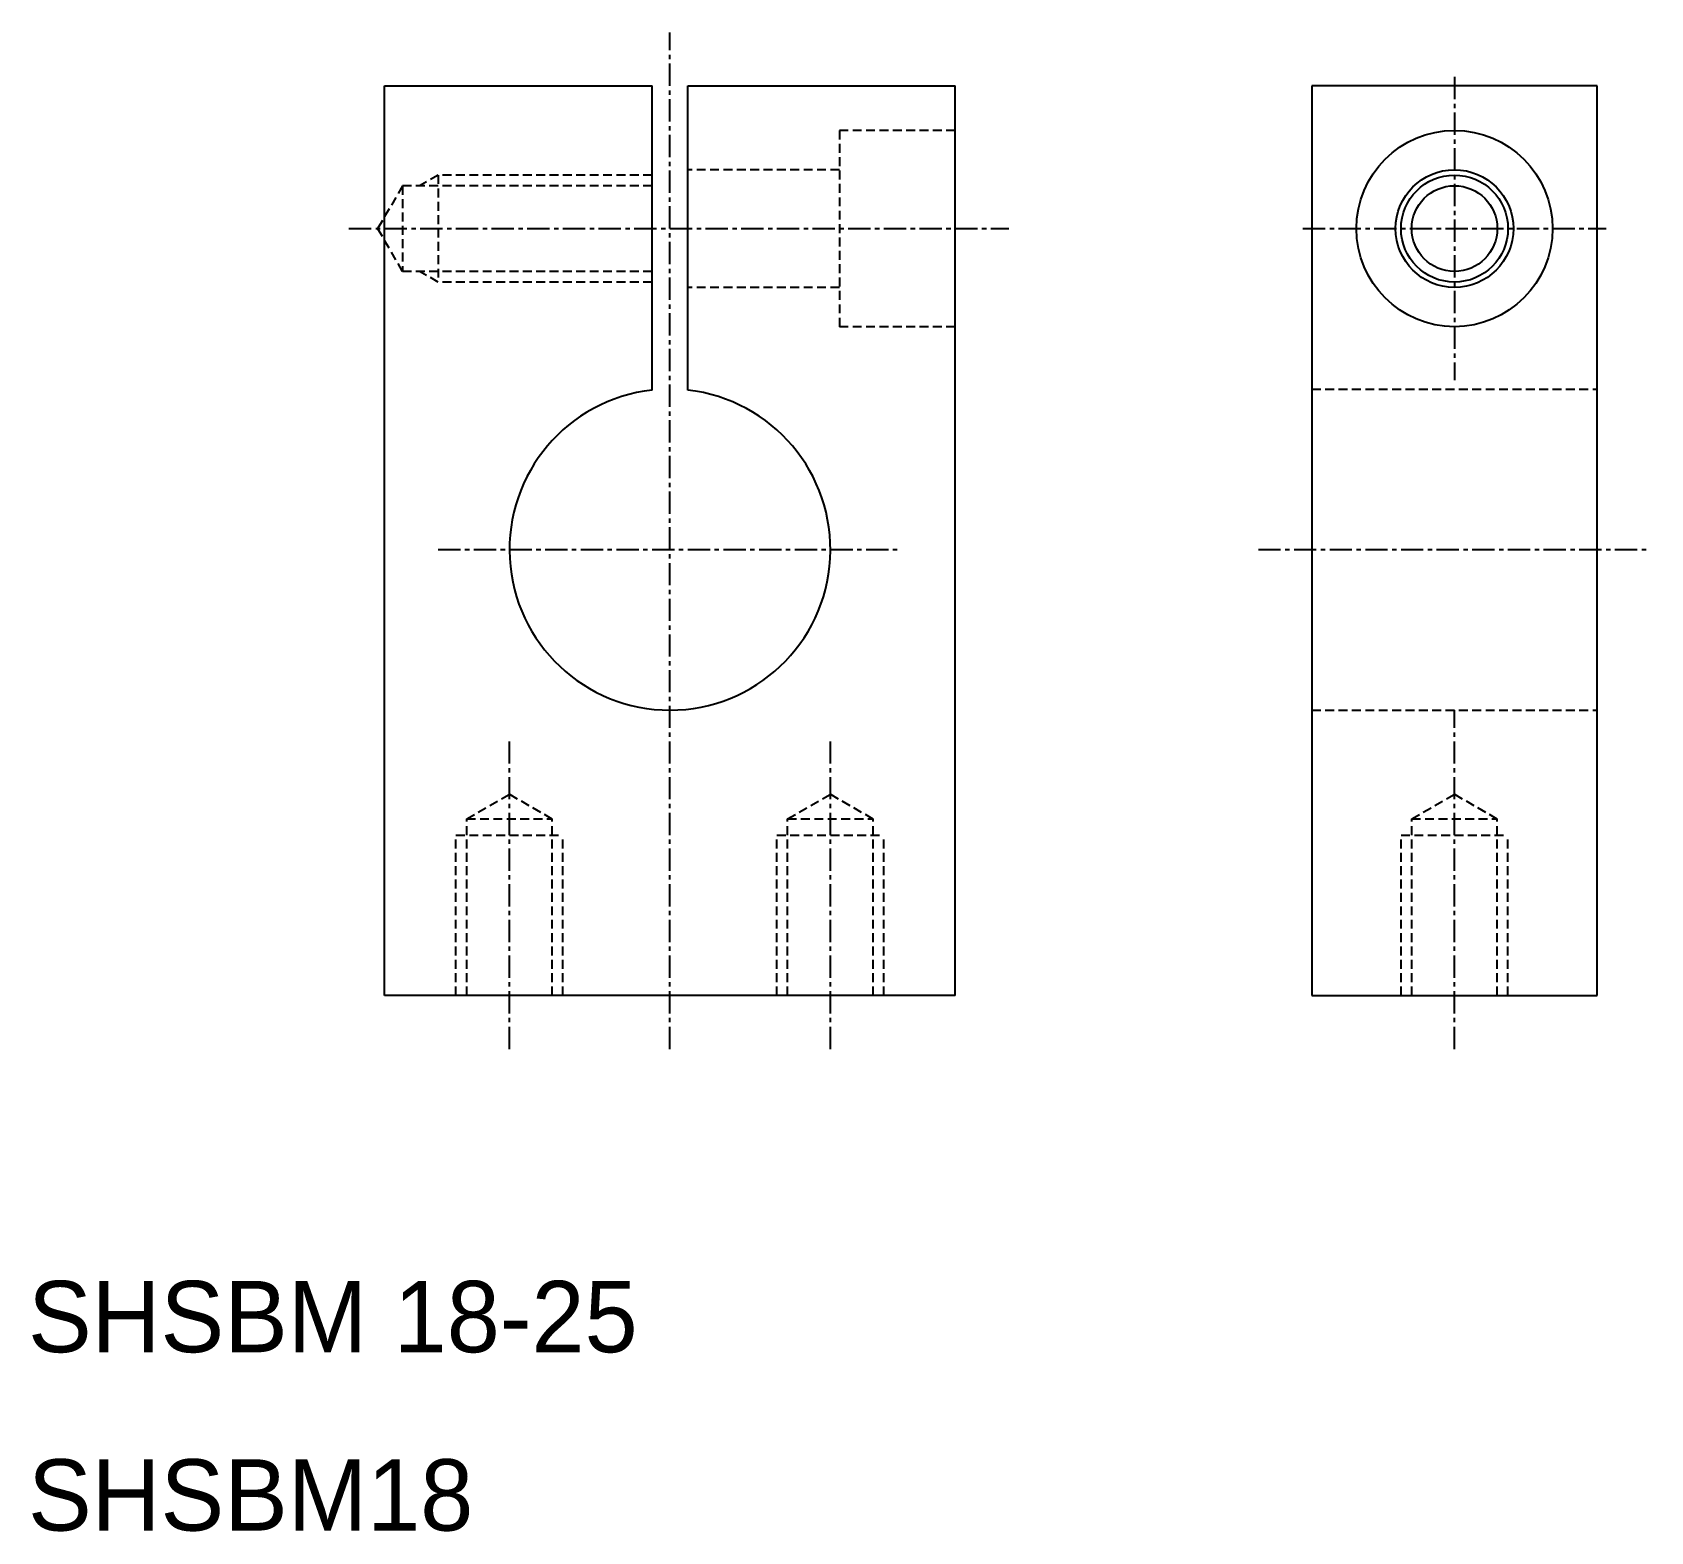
# Model space of a CAD drawing. Extents: x 10.2 to 101, y 9.9 to 94.
import ezdxf

# ---------------------------------------------------------------- set-up
doc = ezdxf.new("R2010")
doc.units = 0
doc.linetypes.add('CENTER', pattern=[2, 1.25, -0.25, 0.25, -0.25])
doc.linetypes.add('DASHED', pattern=[0.75, 0.5, -0.25])
doc.layers.get('0').update_dxf_attribs({"linetype": 'CONTINUOUS'})
doc.layers.add('CENTER', color=1, linetype='CENTER')

msp = doc.modelspace()

# ---------------------------------------------------------------- linework, layer by layer
at = {"color": 7, "linetype": 'CONTINUOUS'}
for p, q in [((30, 40), (30, 91)), ((30, 91), (45, 91)), ((45, 73.944), (45, 91)), ((47, 91), (62, 91)), ((47, 73.944), (47, 91)), ((62, 40), (62, 91)), ((82, 91), (82, 40)), ((98, 91), (82, 91)), ((98, 40), (98, 91)), ((62, 40), (30, 40)), ((82, 40), (98, 40))]:
    msp.add_line(p, q, dxfattribs=at)
at = {"color": 3, "linetype": 'DASHED'}
for p, q in [((55.5, 88.5), (55.5, 77.5)), ((62, 88.5), (55.5, 88.5)), ((55.5, 86.3), (47, 86.3)), ((31, 85.4), (29.614, 83)), ((45, 85.4), (31, 85.4)), ((31, 85.4), (31, 80.6)), ((33, 86), (31.961, 85.4)), ((45, 86), (33, 86)), ((33, 86), (33, 80)), ((31, 80.6), (29.614, 83)), ((45, 80.6), (31, 80.6)), ((33, 80), (31.961, 80.6)), ((45, 80), (33, 80)), ((55.5, 79.7), (47, 79.7)), ((62, 77.5), (55.5, 77.5)), ((82, 74), (98, 74)), ((82, 56), (98, 56)), ((34.6, 49.9), (37, 51.286)), ((37, 51.286), (39.4, 49.9)), ((52.6, 49.9), (55, 51.286)), ((55, 51.286), (57.4, 49.9)), ((87.6, 49.9), (90, 51.286)), ((90, 51.286), (92.4, 49.9)), ((34.6, 40), (34.6, 49.9)), ((34.6, 49.9), (39.4, 49.9)), ((39.4, 40), (39.4, 49.9)), ((52.6, 40), (52.6, 49.9)), ((52.6, 49.9), (57.4, 49.9)), ((57.4, 40), (57.4, 49.9)), ((87.6, 40), (87.6, 49.9)), ((87.6, 49.9), (92.4, 49.9)), ((92.4, 40), (92.4, 49.9)), ((34, 40), (34, 49)), ((34, 49), (40, 49)), ((40, 40), (40, 49)), ((52, 40), (52, 49)), ((52, 49), (58, 49)), ((58, 40), (58, 49)), ((87, 40), (87, 49)), ((87, 49), (93, 49)), ((93, 40), (93, 49))]:
    msp.add_line(p, q, dxfattribs=at)
at = {"color": 7, "linetype": 'CONTINUOUS'}
for radius in [5.5, 3.3, 2.4]:
    msp.add_circle((90, 83), radius, dxfattribs=at)
at = {"color": 3, "linetype": 'CONTINUOUS'}
msp.add_circle((90, 83), 3, dxfattribs=at)
at = {"color": 7, "linetype": 'CONTINUOUS'}
msp.add_arc((46, 65), 9, 96.37937, 83.62063, dxfattribs=at)
at = {"layer": 'CENTER', "color": 1, "linetype": 'CENTER'}
for p, q in [((46, 37), (46, 94)), ((90, 91.5), (90, 74.5)), ((28, 83), (65, 83)), ((81.5, 83), (98.5, 83)), ((33, 65), (59, 65)), ((79, 65), (101, 65)), ((90, 37), (90, 56)), ((37, 37), (37, 54.286)), ((55, 37), (55, 54.286))]:
    msp.add_line(p, q, dxfattribs=at)

# ---------------------------------------------------------------- texts
at = {"color": 7, "linetype": 'CONTINUOUS'}
for s, p in [('SHSBM 18-25', (10, 20)), ('SHSBM18', (10, 10))]:
    msp.add_text(s, height=4, dxfattribs=at).set_placement(p)

doc.saveas('drawing.dxf')
